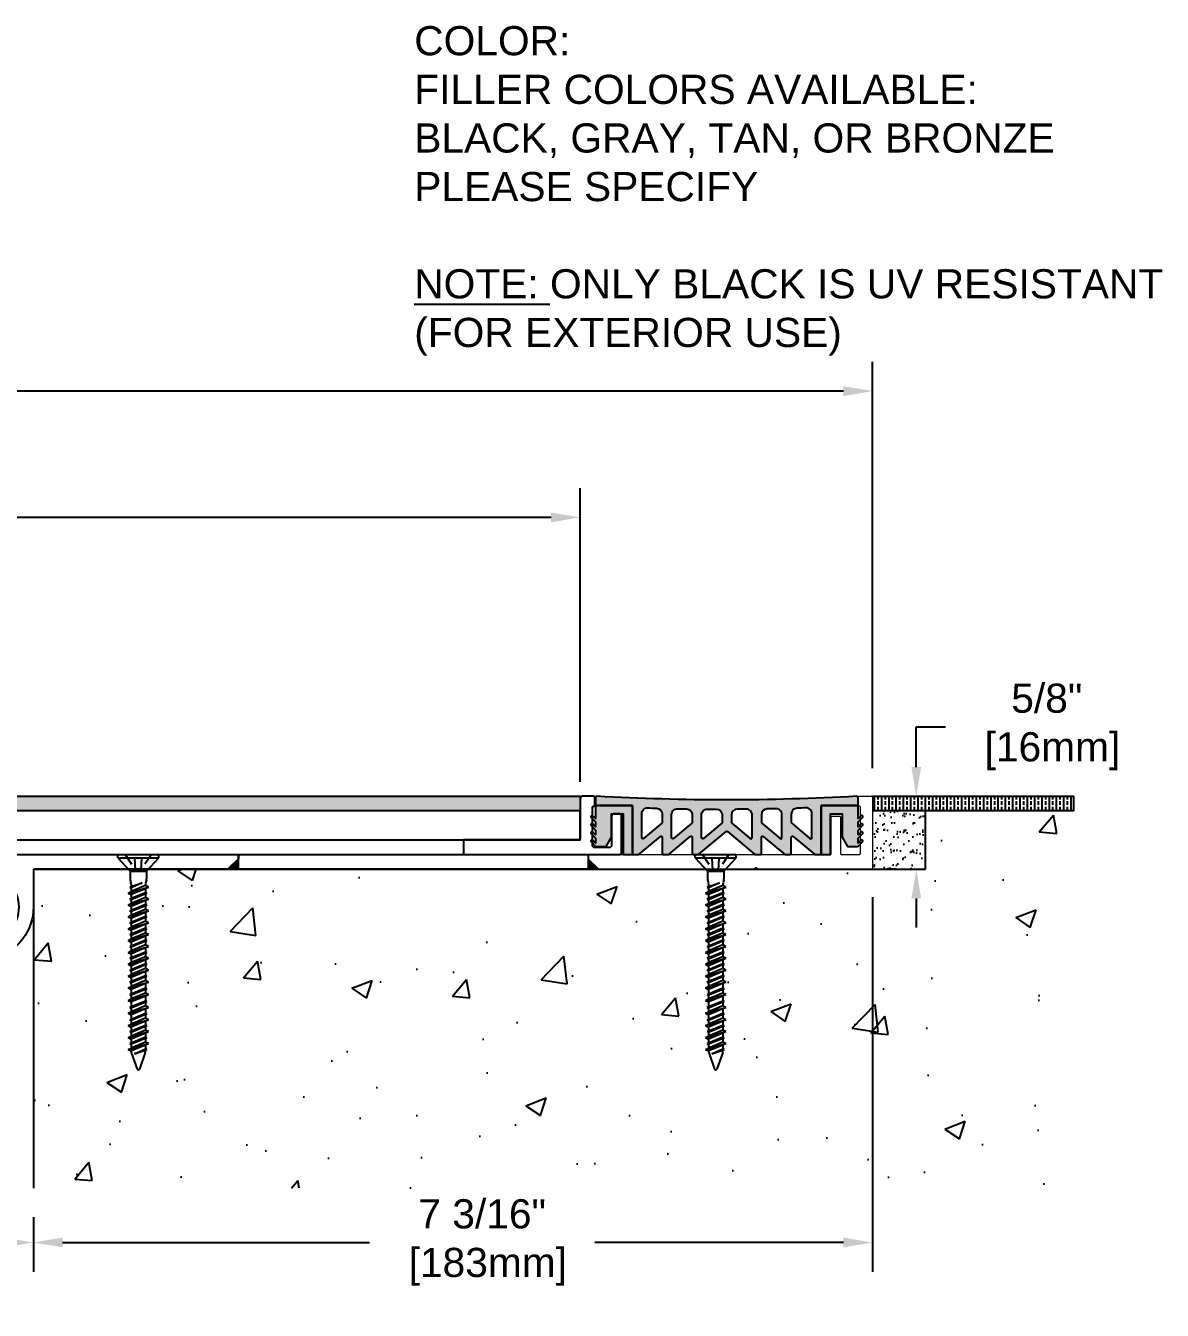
# Model space of a CAD drawing. Header units: inches. Extents: x -9.6 to 49.7, y -5.4 to 6.
# Drawn here: x 10.85 to 20.6, y -5 to 6.01 of the extents above; entities that cross this region are included whole.
import ezdxf

# ---------------------------------------------------------------- set-up
doc = ezdxf.new("R2010")
doc.units = ezdxf.units.IN
doc.header["$MEASUREMENT"] = 0
doc.linetypes.add('DASHED', pattern=[0.75, 0.5, -0.25])
for name, color, linetype in [('anchors', 4, 'Continuous'), ('conditions', 1, 'Continuous'), ('dimensions', 3, 'Continuous'), ('FILLER', 2, 'Continuous'), ('METALS', 7, 'Continuous'), ('Text', 2, 'Continuous')]:
    doc.layers.add(name, color=color, linetype=linetype)
doc.styles.add('ARIAL', font='arial.ttf')
doc.dimstyles.new('Arial', dxfattribs={"dimtxt": 0.25, "dimasz": 0.25, "dimexe": 0.25, "dimexo": 0.25, "dimgap": 0.25, "dimtad": 0, "dimtih": 1, "dimtoh": 1, "dimdec": 4, "dimzin": 0, "dimdsep": 46, "dimlunit": 4, "dimtxsty": 'ARIAL', "dimcen": 0.09, "dimadec": 0, "dimazin": 0, "dimtfac": 1, "dimtdec": 4, "dimtofl": 0, "dimtmove": 0, "dimatfit": 3, "dimfxl": 0, "dimfrac": 2, "dimtolj": 1, "dimtzin": 0, "dimarcsym": 0})

# ---------------------------------------------------------------- blocks, each defined once
blk = doc.blocks.new('*D16')
at = {"layer": 'DEFPOINTS', "color": 0}
for p in [(15.606, 1.798), (-3.769, -0.613), (15.606, -0.718)]:
    blk.add_point(p, dxfattribs=at)
at = {"layer": 'dimensions', "color": 0, "lineweight": -2}
for p, q in [((-3.769, -0.363), (-3.769, 2.048)), ((15.606, -0.468), (15.606, 2.048)), ((-3.519, 1.798), (4.952, 1.798)), ((15.356, 1.798), (6.885, 1.798))]:
    blk.add_line(p, q, dxfattribs=at)
at = {"layer": 'dimensions', "color": 0}
for points in [[(-3.519, 1.839), (-3.519, 1.756), (-3.769, 1.798)], [(15.356, 1.839), (15.356, 1.756), (15.606, 1.798)]]:
    blk.add_solid(points, dxfattribs=at)
at = {"layer": 'dimensions', "color": 0, "insert": (5.918, 1.798), "char_height": 0.25, "attachment_point": 5, "style": 'ARIAL'}
blk.add_mtext('\\A1;1\'-7 3/8"\\P [492mm]', dxfattribs=at)
blk = doc.blocks.new('*D17')
at = {"layer": 'DEFPOINTS', "color": 0}
for p in [(18.113, 2.88), (-6.276, -0.603), (18.113, -0.603)]:
    blk.add_point(p, dxfattribs=at)
at = {"layer": 'dimensions', "color": 0, "lineweight": -2}
for p, q in [((-6.276, -0.353), (-6.276, 3.13)), ((18.113, -0.353), (18.113, 3.13)), ((-6.026, 2.88), (4.947, 2.88)), ((17.863, 2.88), (6.88, 2.88))]:
    blk.add_line(p, q, dxfattribs=at)
at = {"layer": 'dimensions', "color": 0}
for points in [[(-6.026, 2.922), (-6.026, 2.838), (-6.276, 2.88)], [(17.863, 2.922), (17.863, 2.838), (18.113, 2.88)]]:
    blk.add_solid(points, dxfattribs=at)
at = {"layer": 'dimensions', "color": 0, "insert": (5.913, 2.88), "char_height": 0.25, "attachment_point": 5, "style": 'ARIAL'}
blk.add_mtext('\\A1;2\'-0 3/8"\\P [619mm]', dxfattribs=at)
blk = doc.blocks.new('*D18')
at = {"layer": 'DEFPOINTS', "color": 0}
for p in [(18.113, -1.208), (10.917, -3.951), (10.917, -4.418)]:
    blk.add_point(p, dxfattribs=at)
at = {"layer": 'dimensions', "color": 0, "lineweight": -2}
for p, q in [((18.113, -1.458), (18.113, -4.668)), ((10.917, -4.201), (10.917, -4.668)), ((11.167, -4.418), (13.799, -4.418)), ((17.863, -4.418), (15.732, -4.418))]:
    blk.add_line(p, q, dxfattribs=at)
at = {"layer": 'dimensions', "color": 0}
for points in [[(11.167, -4.376), (11.167, -4.459), (10.917, -4.418)], [(17.863, -4.376), (17.863, -4.459), (18.113, -4.418)]]:
    blk.add_solid(points, dxfattribs=at)
at = {"layer": 'dimensions', "color": 0, "insert": (14.765, -4.418), "char_height": 0.25, "attachment_point": 5, "style": 'ARIAL'}
blk.add_mtext('\\A1;7 3/16"\\P [183mm]', dxfattribs=at)
blk = doc.blocks.new('*D19')
at = {"layer": 'DEFPOINTS', "color": 0}
for p in [(0.919, -3.951), (10.917, -3.951), (10.917, -4.418)]:
    blk.add_point(p, dxfattribs=at)
at = {"layer": 'dimensions', "color": 0, "lineweight": -2}
for p, q in [((0.919, -4.201), (0.919, -4.668)), ((10.917, -4.201), (10.917, -4.668)), ((1.169, -4.418), (4.952, -4.418)), ((10.667, -4.418), (6.885, -4.418))]:
    blk.add_line(p, q, dxfattribs=at)
at = {"layer": 'dimensions', "color": 0}
for points in [[(1.169, -4.376), (1.169, -4.459), (0.919, -4.418)], [(10.667, -4.376), (10.667, -4.459), (10.917, -4.418)]]:
    blk.add_solid(points, dxfattribs=at)
at = {"layer": 'dimensions', "color": 0, "insert": (5.918, -4.418), "char_height": 0.25, "attachment_point": 5, "style": 'ARIAL'}
blk.add_mtext('\\A1;10"\\P [254mm]', dxfattribs=at)
blk = doc.blocks.new('csp2')
blk.add_lwpolyline([(0, 0.33, -0.414214), (0.02, 0.35), (0.066, 0.35, -0.414214), (0.086, 0.33), (0.086, 0.08, 0.414214), (0.106, 0.06), (0.23, 0.06, 0.414214), (0.25, 0.08), (0.25, 0.405, 0.414214), (0.24, 0.415, -0.414214), (0.23, 0.425), (0.23, 0.49, -0.414214), (0.24, 0.5), (0.335, 0.5, -0.414214), (0.355, 0.48), (0.355, 0.135, 0.414214), (0.365, 0.125), (1.355, 0.125), (1.355, 0), (0.335, 0), (0.02, 0, -0.414214), (0, 0.02)], format="xyb", close=True)
blk = doc.blocks.new('*D21')
at = {"layer": 'DEFPOINTS', "color": 0}
for p in [(18.362, -0.593), (18.488, -0.593), (18.566, -1.218)]:
    blk.add_point(p, dxfattribs=at)
at = {"layer": 'dimensions', "color": 0, "lineweight": -2}
for p, q in [((18.488, -0.343), (18.488, 0.002)), ((18.488, 0.002), (18.738, 0.002)), ((18.612, -0.593), (18.738, -0.593)), ((18.316, -1.218), (18.238, -1.218)), ((18.488, -1.468), (18.488, -1.718))]:
    blk.add_line(p, q, dxfattribs=at)
at = {"layer": 'dimensions', "color": 0}
for points in [[(18.446, -0.343), (18.529, -0.343), (18.488, -0.593)], [(18.446, -1.468), (18.529, -1.468), (18.488, -1.218)]]:
    blk.add_solid(points, dxfattribs=at)
at = {"layer": 'dimensions', "color": 0, "insert": (19.607, 0.002), "char_height": 0.25, "attachment_point": 5, "style": 'ARIAL'}
blk.add_mtext('\\A1;5/8"\\P [16mm]', dxfattribs=at)
blk = doc.blocks.new('95401G')
at = {"color": 7, "linetype": 'Continuous', "lineweight": 15}
blk.add_lwpolyline([(2.438, 0.115, 0.414214), (2.428, 0.125), (0.365, 0.125, -0.414214), (0.355, 0.135), (0.355, 0.445, 0.414214), (0.345, 0.455), (0.285, 0.455, 0.414214), (0.275, 0.445), (0.275, 0.135, -0.414214), (0.265, 0.125), (0.115, 0.125, -0.414214), (0.105, 0.135), (0.105, 0.53, -0.414214), (0.115, 0.54, 0.414214), (0.125, 0.55), (0.125, 0.615, 0.414214), (0.115, 0.625), (0.01, 0.625, 0.414214), (0, 0.615), (0, 0.01, 0.414214), (0.01, 0), (0.981, 0, 0.198912), (0.988, 0.003), (0.993, 0.008, -0.414214), (1.007, 0.008), (1.012, 0.003, 0.198912), (1.019, 0), (2.344, 0, 0.198912), (2.351, 0.003), (2.435, 0.087, 0.198912), (2.438, 0.094)], format="xyb", close=True, dxfattribs=at)
blk = doc.blocks.new('PS212A')
at = {"linetype": 'Continuous', "flags": 128}
blk.add_lwpolyline([(0.451, 0.125), (-1.747, 0.125, 0.414214), (-1.757, 0.115), (-1.757, 0.095, 0.198912), (-1.754, 0.087), (-1.67, 0.003, 0.198912), (-1.663, 0), (-0.009, 0, -0.414214), (0.001, -0.01), (0.001, -0.325, 0.758338), (0.836, -0.559, 0.420887), (0.832, -0.545), (0.741, -0.492, 0.405496), (0.727, -0.496, -3.520953), (0.727, -0.154, 0.405496), (0.741, -0.157), (0.832, -0.105, 0.420887), (0.836, -0.091, 0.261868)], format="xyb", close=True, dxfattribs=at)
blk = doc.blocks.new('CSQF2')
h = blk.add_hatch(color=256)
h.paths.add_polyline_path([(4.559, 1.888, 0.430422), (4.548, 1.898, -0.027516), (2.319, 1.898, 0.430422), (2.309, 1.888), (2.309, 1.819), (2.624, 1.819), (2.624, 1.399), (2.676, 1.399, 0.176327), (2.682, 1.401), (2.864, 1.554, -0.63707), (2.88, 1.546), (2.88, 1.409, 0.414214), (2.89, 1.399), (2.932, 1.399, 0.176327), (2.939, 1.401), (3.121, 1.554, -0.63707), (3.137, 1.546), (3.137, 1.409, 0.414214), (3.147, 1.399), (3.189, 1.399, 0.176327), (3.195, 1.401), (3.427, 1.596, -0.36397), (3.44, 1.596), (3.672, 1.401, 0.176327), (3.679, 1.399), (3.721, 1.399, 0.414214), (3.731, 1.409), (3.731, 1.546, -0.63707), (3.747, 1.554), (3.929, 1.401, 0.176327), (3.935, 1.399), (3.977, 1.399, 0.414214), (3.987, 1.409), (3.987, 1.546, -0.63707), (4.004, 1.554), (4.186, 1.401, 0.176327), (4.192, 1.399), (4.244, 1.399), (4.244, 1.819), (4.559, 1.819)])
h.paths.add_polyline_path([(3.267, 1.788, 0.000939), (3.344, 1.788, -0.412919), (3.394, 1.738), (3.394, 1.676, -0.221695), (3.39, 1.669), (3.234, 1.537, -0.63707), (3.217, 1.545), (3.217, 1.738, -0.416611)], flags=16)
h.paths.add_polyline_path([(3.137, 1.74), (3.137, 1.676, -0.221695), (3.134, 1.669), (2.977, 1.537, -0.63707), (2.96, 1.545), (2.96, 1.742, -0.420307), (3.012, 1.792, 0.000939), (3.088, 1.79, -0.409242)], flags=16)
h.paths.add_polyline_path([(3.524, 1.788, 0.000939), (3.6, 1.788, -0.416611), (3.651, 1.738), (3.651, 1.545, -0.63707), (3.634, 1.537), (3.478, 1.669, -0.221695), (3.474, 1.676), (3.474, 1.738, -0.412919)], flags=16)
h.paths.add_polyline_path([(2.88, 1.746), (2.88, 1.676, -0.221695), (2.877, 1.669), (2.72, 1.537, -0.63707), (2.704, 1.545), (2.704, 1.749, -0.424014), (2.756, 1.799, 0.000939), (2.832, 1.796, -0.405574)], flags=16)
h.paths.add_polyline_path([(3.78, 1.79, 0.000939), (3.856, 1.792, -0.420307), (3.907, 1.742), (3.907, 1.545, -0.63707), (3.891, 1.537), (3.734, 1.669, -0.221695), (3.731, 1.676), (3.731, 1.74, -0.409242)], flags=16)
h.paths.add_polyline_path([(4.036, 1.796, 0.000939), (4.112, 1.799, -0.424014), (4.164, 1.749), (4.164, 1.545, -0.63707), (4.147, 1.537), (3.991, 1.669, -0.221695), (3.987, 1.676), (3.987, 1.746, -0.405574)], flags=16)
h.paths.add_polyline_path([(2.624, 1.819), (2.309, 1.819), (2.309, 1.707), (2.285, 1.731, 0.414214), (2.271, 1.731, 0.414214), (2.271, 1.717), (2.309, 1.679), (2.309, 1.637), (2.285, 1.661, 0.414214), (2.271, 1.661, 0.414214), (2.271, 1.647), (2.309, 1.609), (2.309, 1.567), (2.285, 1.591, 0.414214), (2.271, 1.591, 0.414214), (2.271, 1.577), (2.309, 1.539), (2.309, 1.497), (2.285, 1.521, 0.414214), (2.271, 1.521, 0.414214), (2.271, 1.507), (2.306, 1.472, 0.198912), (2.313, 1.469), (2.399, 1.469), (2.444, 1.547), (2.444, 1.749), (2.544, 1.749), (2.544, 1.399), (2.624, 1.399)])
h.paths.add_polyline_path([(4.324, 1.749), (4.424, 1.749), (4.424, 1.547), (4.469, 1.469), (4.555, 1.469, 0.198912), (4.562, 1.472), (4.597, 1.507, 0.414214), (4.597, 1.521, 0.414214), (4.583, 1.521), (4.559, 1.497), (4.559, 1.539), (4.597, 1.577, 0.414214), (4.597, 1.591, 0.414214), (4.583, 1.591), (4.559, 1.567), (4.559, 1.609), (4.597, 1.647, 0.414214), (4.597, 1.661, 0.414214), (4.583, 1.661), (4.559, 1.637), (4.559, 1.679), (4.597, 1.717, 0.414214), (4.597, 1.731, 0.414214), (4.583, 1.731), (4.559, 1.707), (4.559, 1.819), (4.244, 1.819), (4.244, 1.399), (4.324, 1.399)])
for p, q in [((2.309, 1.819), (2.624, 1.819)), ((2.624, 1.819), (2.309, 1.819)), ((2.624, 1.819), (2.624, 1.399)), ((2.624, 1.399), (2.624, 1.819)), ((4.244, 1.819), (4.244, 1.399)), ((4.559, 1.819), (4.244, 1.819)), ((4.244, 1.819), (4.559, 1.819)), ((4.244, 1.399), (4.244, 1.819))]:
    blk.add_line(p, q)
for points in [[(2.89, 1.399), (2.932, 1.399, 0.176327), (2.939, 1.401), (3.121, 1.554, -0.63707), (3.137, 1.546), (3.137, 1.409, 0.414214), (3.147, 1.399), (3.189, 1.399, 0.176327), (3.195, 1.401), (3.427, 1.596, -0.36397), (3.44, 1.596), (3.672, 1.401, 0.176327), (3.679, 1.399), (3.721, 1.399, 0.414214), (3.731, 1.409), (3.731, 1.546, -0.63707), (3.747, 1.554), (3.929, 1.401, 0.176327), (3.935, 1.399), (3.977, 1.399, 0.414214), (3.987, 1.409), (3.987, 1.546, -0.63707), (4.004, 1.554), (4.186, 1.401, 0.176327), (4.192, 1.399), (4.244, 1.399), (4.324, 1.399), (4.324, 1.749), (4.424, 1.749), (4.424, 1.547), (4.469, 1.469), (4.555, 1.469, 0.198912), (4.562, 1.472), (4.597, 1.507, 0.414214), (4.597, 1.521, 0.414214), (4.583, 1.521), (4.559, 1.497), (4.559, 1.539), (4.597, 1.577, 0.414214), (4.597, 1.591, 0.414214), (4.583, 1.591), (4.559, 1.567), (4.559, 1.609), (4.597, 1.647, 0.414214), (4.597, 1.661, 0.414214), (4.583, 1.661), (4.559, 1.637), (4.559, 1.679), (4.597, 1.717, 0.414214), (4.597, 1.731, 0.414214), (4.583, 1.731), (4.559, 1.707), (4.559, 1.819), (4.559, 1.888, 0.430422), (4.548, 1.898, -0.027516), (2.319, 1.898, 0.430422), (2.309, 1.888), (2.309, 1.819), (2.309, 1.707), (2.285, 1.731, 0.414214), (2.271, 1.731, 0.414214), (2.271, 1.717), (2.309, 1.679), (2.309, 1.637), (2.285, 1.661, 0.414214), (2.271, 1.661, 0.414214), (2.271, 1.647), (2.309, 1.609), (2.309, 1.567), (2.285, 1.591, 0.414214), (2.271, 1.591, 0.414214), (2.271, 1.577), (2.309, 1.539), (2.309, 1.497), (2.285, 1.521, 0.414214), (2.271, 1.521, 0.414214), (2.271, 1.507), (2.306, 1.472, 0.198912), (2.313, 1.469), (2.399, 1.469), (2.444, 1.547), (2.444, 1.749), (2.544, 1.749), (2.544, 1.399), (2.624, 1.399), (2.676, 1.399, 0.176327), (2.682, 1.401), (2.864, 1.554, -0.63707), (2.88, 1.546), (2.88, 1.409, 0.414214)], [(2.88, 1.676, -0.221695), (2.877, 1.669), (2.72, 1.537, -0.63707), (2.704, 1.545), (2.704, 1.749, -0.424014), (2.756, 1.799, 0.000939), (2.832, 1.796, -0.405574), (2.88, 1.746)], [(3.137, 1.74), (3.137, 1.676, -0.221695), (3.134, 1.669), (2.977, 1.537, -0.63707), (2.96, 1.545), (2.96, 1.742, -0.420307), (3.012, 1.792, 0.000939), (3.088, 1.79, -0.409242)], [(3.394, 1.738), (3.394, 1.676, -0.221695), (3.39, 1.669), (3.234, 1.537, -0.63707), (3.217, 1.545), (3.217, 1.738, -0.416611), (3.267, 1.788, 0.000939), (3.344, 1.788, -0.412919)], [(3.474, 1.738), (3.474, 1.676, 0.221695), (3.478, 1.669), (3.634, 1.537, 0.63707), (3.651, 1.545), (3.651, 1.738, 0.416611), (3.6, 1.788, -0.000939), (3.524, 1.788, 0.412919)], [(3.78, 1.79, 0.409242), (3.731, 1.74), (3.731, 1.676, 0.221695), (3.734, 1.669), (3.891, 1.537, 0.63707), (3.907, 1.545), (3.907, 1.742, 0.420307), (3.856, 1.792, -0.000939)], [(3.987, 1.746), (3.987, 1.676, 0.221695), (3.991, 1.669), (4.147, 1.537, 0.63707), (4.164, 1.545), (4.164, 1.749, 0.424014), (4.112, 1.799, -0.000939), (4.036, 1.796, 0.405574)]]:
    blk.add_lwpolyline(points, format="xyb", close=True)
blk = doc.blocks.new('A$C63CB1885')
for p, q in [((-0.176, 0), (-0.175, 0.018)), ((-0.176, 0), (0.176, 0)), ((-0.176, 0), (-0.07, -0.113)), ((-0.163, 0.029), (0.163, 0.029)), ((0.07, -0.113), (0.176, 0)), ((0.176, 0), (0.175, 0.018)), ((-0.074, -0.251), (0.032, -0.215)), ((-0.07, -0.113), (0.07, -0.113)), ((-0.07, -0.113), (-0.07, -0.18)), ((-0.069, -0.189), (-0.063, -0.215)), ((-0.062, -0.245), (0.032, -0.215)), ((0.032, -0.215), (-0.062, -0.257)), ((0.069, -0.189), (0.063, -0.215)), ((0.07, -0.113), (0.07, -0.18)), ((-0.086, -0.302), (0.086, -0.251)), ((-0.086, -0.302), (-0.062, -0.289)), ((-0.086, -0.302), (-0.062, -0.315)), ((-0.074, -0.251), (-0.062, -0.245)), ((-0.074, -0.251), (-0.062, -0.257)), ((-0.074, -0.353), (0.074, -0.302)), ((-0.062, -0.225), (-0.062, -0.245)), ((0.062, -0.238), (-0.062, -0.289)), ((-0.062, -0.257), (-0.062, -0.289)), ((0.062, -0.264), (-0.062, -0.315)), ((-0.062, -0.346), (0.062, -0.296)), ((0.062, -0.308), (-0.062, -0.359)), ((-0.062, -0.315), (-0.062, -0.346)), ((0.062, -0.225), (0.062, -0.238)), ((0.086, -0.251), (0.062, -0.238)), ((0.086, -0.251), (0.062, -0.264)), ((0.062, -0.264), (0.062, -0.296)), ((0.074, -0.302), (0.062, -0.296)), ((0.074, -0.302), (0.062, -0.308)), ((0.062, -0.308), (0.062, -0.34)), ((-0.086, -0.403), (0.086, -0.353)), ((-0.086, -0.403), (-0.062, -0.391)), ((-0.086, -0.403), (-0.062, -0.416)), ((-0.074, -0.353), (-0.062, -0.346)), ((-0.074, -0.353), (-0.062, -0.359)), ((-0.074, -0.454), (0.074, -0.403)), ((0.062, -0.34), (-0.062, -0.391)), ((-0.062, -0.359), (-0.062, -0.391)), ((0.062, -0.366), (-0.062, -0.416)), ((-0.062, -0.448), (0.062, -0.397)), ((0.062, -0.41), (-0.062, -0.46)), ((-0.062, -0.416), (-0.062, -0.448)), ((0.086, -0.353), (0.062, -0.34)), ((0.086, -0.353), (0.062, -0.366)), ((0.062, -0.366), (0.062, -0.397)), ((0.074, -0.403), (0.062, -0.397)), ((0.074, -0.403), (0.062, -0.41)), ((0.062, -0.41), (0.062, -0.441)), ((-0.086, -0.505), (0.086, -0.454)), ((-0.086, -0.505), (-0.062, -0.492)), ((-0.086, -0.505), (-0.062, -0.518)), ((-0.074, -0.454), (-0.062, -0.448)), ((-0.074, -0.454), (-0.062, -0.46)), ((-0.074, -0.556), (0.074, -0.505)), ((-0.074, -0.556), (-0.062, -0.55)), ((0.062, -0.441), (-0.062, -0.492)), ((-0.062, -0.46), (-0.062, -0.492)), ((0.062, -0.467), (-0.062, -0.518)), ((-0.062, -0.55), (0.062, -0.499)), ((0.062, -0.511), (-0.062, -0.562)), ((-0.062, -0.518), (-0.062, -0.55)), ((0.062, -0.543), (-0.062, -0.594)), ((0.086, -0.454), (0.062, -0.441)), ((0.086, -0.454), (0.062, -0.467)), ((0.062, -0.467), (0.062, -0.499)), ((0.074, -0.505), (0.062, -0.499)), ((0.074, -0.505), (0.062, -0.511)), ((0.062, -0.511), (0.062, -0.543)), ((0.086, -0.556), (0.062, -0.543)), ((-0.086, -0.607), (0.086, -0.556)), ((-0.086, -0.607), (-0.062, -0.594)), ((-0.086, -0.607), (-0.062, -0.619)), ((-0.086, -0.708), (0.086, -0.657)), ((-0.074, -0.556), (-0.062, -0.562)), ((-0.074, -0.657), (0.074, -0.607)), ((-0.074, -0.657), (-0.062, -0.651)), ((-0.074, -0.657), (-0.062, -0.664)), ((-0.062, -0.562), (-0.062, -0.594)), ((0.062, -0.569), (-0.062, -0.619)), ((-0.062, -0.651), (0.062, -0.6)), ((0.062, -0.613), (-0.062, -0.664)), ((-0.062, -0.619), (-0.062, -0.651)), ((0.062, -0.644), (-0.062, -0.695)), ((0.086, -0.556), (0.062, -0.569)), ((0.062, -0.569), (0.062, -0.6)), ((0.074, -0.607), (0.062, -0.6)), ((0.074, -0.607), (0.062, -0.613)), ((0.062, -0.613), (0.062, -0.644)), ((0.086, -0.657), (0.062, -0.644)), ((0.086, -0.657), (0.062, -0.67)), ((-0.086, -0.708), (-0.062, -0.695)), ((-0.086, -0.708), (-0.062, -0.721)), ((-0.086, -0.81), (0.086, -0.759)), ((-0.074, -0.759), (0.074, -0.708)), ((-0.074, -0.759), (-0.062, -0.753)), ((-0.074, -0.759), (-0.062, -0.765)), ((-0.062, -0.664), (-0.062, -0.695)), ((0.062, -0.67), (-0.062, -0.721)), ((-0.062, -0.753), (0.062, -0.702)), ((0.062, -0.714), (-0.062, -0.765)), ((-0.062, -0.721), (-0.062, -0.753)), ((0.062, -0.746), (-0.062, -0.797)), ((-0.062, -0.765), (-0.062, -0.797)), ((0.062, -0.67), (0.062, -0.702)), ((0.074, -0.708), (0.062, -0.702)), ((0.074, -0.708), (0.062, -0.714)), ((0.062, -0.714), (0.062, -0.746)), ((0.086, -0.759), (0.062, -0.746)), ((0.086, -0.759), (0.062, -0.772)), ((-0.086, -0.81), (-0.062, -0.797)), ((-0.086, -0.81), (-0.062, -0.823)), ((-0.086, -0.911), (0.086, -0.86)), ((-0.074, -0.86), (0.074, -0.81)), ((-0.074, -0.86), (-0.062, -0.854)), ((-0.074, -0.86), (-0.062, -0.867)), ((0.062, -0.772), (-0.062, -0.823)), ((-0.062, -0.854), (0.062, -0.804)), ((0.062, -0.816), (-0.062, -0.867)), ((-0.062, -0.823), (-0.062, -0.854)), ((0.062, -0.848), (-0.062, -0.898)), ((-0.062, -0.867), (-0.062, -0.898)), ((0.062, -0.873), (-0.062, -0.924)), ((0.062, -0.772), (0.062, -0.804)), ((0.074, -0.81), (0.062, -0.804)), ((0.074, -0.81), (0.062, -0.816)), ((0.062, -0.816), (0.062, -0.848)), ((0.086, -0.86), (0.062, -0.848)), ((0.086, -0.86), (0.062, -0.873)), ((0.062, -0.873), (0.062, -0.905)), ((-0.086, -0.911), (-0.062, -0.898)), ((-0.086, -0.911), (-0.062, -0.924)), ((-0.086, -1.013), (0.086, -0.962)), ((-0.074, -0.962), (0.074, -0.911)), ((-0.074, -0.962), (-0.062, -0.956)), ((-0.074, -0.962), (-0.062, -0.968)), ((-0.062, -0.956), (0.062, -0.905)), ((0.062, -0.917), (-0.062, -0.968)), ((-0.062, -0.924), (-0.062, -0.956)), ((0.062, -0.949), (-0.062, -1)), ((-0.062, -0.968), (-0.062, -1)), ((0.062, -0.975), (-0.062, -1.026)), ((0.074, -0.911), (0.062, -0.905)), ((0.074, -0.911), (0.062, -0.917)), ((0.062, -0.917), (0.062, -0.949)), ((0.086, -0.962), (0.062, -0.949)), ((0.086, -0.962), (0.062, -0.975)), ((0.062, -0.975), (0.062, -1.007)), ((-0.086, -1.013), (-0.062, -1)), ((-0.086, -1.013), (-0.062, -1.026)), ((-0.086, -1.114), (0.086, -1.064)), ((-0.074, -1.064), (0.074, -1.013)), ((-0.074, -1.064), (-0.062, -1.057)), ((-0.074, -1.064), (-0.062, -1.07)), ((-0.062, -1.057), (0.062, -1.007)), ((0.062, -1.019), (-0.062, -1.07)), ((-0.062, -1.026), (-0.062, -1.057)), ((0.062, -1.051), (-0.062, -1.101)), ((-0.062, -1.07), (-0.062, -1.101)), ((0.062, -1.077), (-0.062, -1.127)), ((0.074, -1.013), (0.062, -1.007)), ((0.074, -1.013), (0.062, -1.019)), ((0.062, -1.019), (0.062, -1.051)), ((0.086, -1.064), (0.062, -1.051)), ((0.086, -1.064), (0.062, -1.077)), ((0.062, -1.077), (0.062, -1.115)), ((-0.086, -1.114), (-0.062, -1.101)), ((-0.086, -1.114), (-0.062, -1.127)), ((-0.086, -1.222), (0.086, -1.171)), ((-0.086, -1.222), (-0.062, -1.209)), ((-0.074, -1.171), (0.074, -1.121)), ((-0.074, -1.171), (-0.062, -1.165)), ((-0.074, -1.171), (-0.062, -1.178)), ((-0.062, -1.165), (0.062, -1.115)), ((0.062, -1.127), (-0.062, -1.178)), ((-0.062, -1.127), (-0.062, -1.165)), ((0.062, -1.159), (-0.062, -1.209)), ((-0.062, -1.178), (-0.062, -1.209)), ((0.062, -1.184), (-0.062, -1.235)), ((0.074, -1.121), (0.062, -1.115)), ((0.074, -1.121), (0.062, -1.127)), ((0.062, -1.127), (0.062, -1.159)), ((0.086, -1.171), (0.062, -1.159)), ((0.086, -1.171), (0.062, -1.184)), ((0.062, -1.184), (0.062, -1.225)), ((-0.086, -1.222), (-0.062, -1.235)), ((-0.086, -1.332), (0.086, -1.282)), ((-0.086, -1.332), (-0.062, -1.319)), ((-0.074, -1.282), (0.074, -1.231)), ((-0.074, -1.282), (-0.062, -1.275)), ((-0.074, -1.282), (-0.062, -1.288)), ((-0.062, -1.275), (0.062, -1.225)), ((-0.062, -1.235), (-0.062, -1.275)), ((0.062, -1.237), (-0.062, -1.288)), ((0.062, -1.269), (-0.062, -1.319)), ((-0.062, -1.288), (-0.062, -1.319)), ((0.062, -1.295), (-0.062, -1.345)), ((0.074, -1.231), (0.062, -1.225)), ((0.074, -1.231), (0.062, -1.237)), ((0.062, -1.237), (0.062, -1.269)), ((0.086, -1.282), (0.062, -1.269)), ((0.086, -1.282), (0.062, -1.295)), ((0.062, -1.295), (0.062, -1.33)), ((-0.086, -1.332), (-0.062, -1.345)), ((-0.086, -1.438), (0.086, -1.387)), ((-0.086, -1.438), (-0.062, -1.425)), ((-0.074, -1.387), (0.074, -1.336)), ((-0.074, -1.387), (-0.062, -1.381)), ((-0.074, -1.387), (-0.062, -1.393)), ((-0.062, -1.381), (0.062, -1.33)), ((0.062, -1.343), (-0.062, -1.393)), ((-0.062, -1.345), (-0.062, -1.381)), ((0.062, -1.374), (-0.062, -1.425)), ((-0.062, -1.393), (-0.062, -1.425)), ((0.062, -1.4), (-0.062, -1.451)), ((0.074, -1.336), (0.062, -1.33)), ((0.074, -1.336), (0.062, -1.343)), ((0.062, -1.343), (0.062, -1.374)), ((0.086, -1.387), (0.062, -1.374)), ((0.086, -1.387), (0.062, -1.4)), ((0.062, -1.4), (0.062, -1.433)), ((-0.086, -1.438), (-0.062, -1.451)), ((-0.086, -1.54), (0.086, -1.489)), ((-0.086, -1.54), (-0.062, -1.527)), ((-0.086, -1.54), (-0.062, -1.553)), ((-0.074, -1.489), (0.074, -1.439)), ((-0.074, -1.489), (-0.062, -1.483)), ((-0.074, -1.489), (-0.062, -1.496)), ((-0.074, -1.592), (0.074, -1.541)), ((-0.062, -1.483), (0.062, -1.433)), ((0.062, -1.445), (-0.062, -1.496)), ((-0.062, -1.451), (-0.062, -1.483)), ((0.062, -1.477), (-0.062, -1.527)), ((-0.062, -1.496), (-0.062, -1.527)), ((0.062, -1.502), (-0.062, -1.553)), ((-0.062, -1.586), (0.062, -1.535)), ((0.074, -1.439), (0.062, -1.433)), ((0.074, -1.439), (0.062, -1.445)), ((0.062, -1.445), (0.062, -1.477)), ((0.086, -1.489), (0.062, -1.477)), ((0.086, -1.489), (0.062, -1.502)), ((0.062, -1.502), (0.062, -1.535)), ((0.074, -1.541), (0.062, -1.535)), ((0.074, -1.541), (0.062, -1.547)), ((-0.086, -1.643), (0.086, -1.592)), ((-0.086, -1.643), (-0.062, -1.63)), ((-0.086, -1.643), (-0.062, -1.655)), ((-0.074, -1.592), (-0.062, -1.586)), ((-0.074, -1.592), (-0.062, -1.598)), ((0.062, -1.547), (-0.062, -1.598)), ((-0.062, -1.553), (-0.062, -1.586)), ((0.062, -1.579), (-0.062, -1.63)), ((-0.062, -1.598), (-0.062, -1.63)), ((0.062, -1.605), (-0.062, -1.655)), ((-0.034, -1.679), (0.062, -1.636)), ((-0.034, -1.679), (0.074, -1.643)), ((0.062, -1.649), (-0.034, -1.679)), ((0.062, -1.547), (0.062, -1.579)), ((0.086, -1.592), (0.062, -1.579)), ((0.086, -1.592), (0.062, -1.605)), ((0.062, -1.605), (0.062, -1.652)), ((0.074, -1.643), (0.062, -1.636)), ((0.074, -1.643), (0.062, -1.649)), ((-0.06, -1.668), (-0.01, -1.81)), ((0.06, -1.668), (0.01, -1.81))]:
    blk.add_line(p, q)
at = {"linetype": 'DASHED', "ltscale": 0.025}
for p, q in [((-0.113, 0.029), (-0.024, -0.106)), ((-0.024, -0.106), (-0.031, 0.028)), ((0.024, -0.106), (0.031, 0.029)), ((0.112, 0.029), (0.024, -0.106)), ((-0.024, -0.106), (0.024, -0.106))]:
    blk.add_line(p, q, dxfattribs=at)
for centre, radius, start, end in [((-0.163, 0.017), 0.0112, 90, 175), ((0.163, 0.017), 0.0112, 5, 90), ((-0.023, -0.18), 0.0465, 180, 191.9357), ((-0.109, -0.225), 0.0465, 0, 11.9357), ((0.109, -0.225), 0.0465, 168.0643, 180), ((0.023, -0.18), 0.0465, 348.0643, 0), ((-0.016, -1.652), 0.0465, 183.9476, 199.3058), ((0.016, -1.652), 0.0465, 340.6942, 0), ((0, -1.806), 0.0106, 204.1001, 335.8999)]:
    blk.add_arc(centre, radius, start, end)
blk = doc.blocks.new('TF316134')
blk.add_blockref('A$C63CB1885', (0, -0.0285))

msp = doc.modelspace()

# ---------------------------------------------------------------- hatches: boundary and pattern name
at = {"layer": 'conditions'}
h = msp.add_hatch(dxfattribs=at)
h.set_pattern_fill('ANSI33', color=256, scale=0.25, angle=45, style=0)
h.set_pattern_definition([(90, (-3.075553, -2.62044), (-0.0625, 1e-17), []), (90, (-3.044303, -2.58919), (-0.0625, 1e-17), [0.03125, -0.015625])])
h.paths.add_polyline_path([(15.60576, -0.61259), (15.60576, -0.59259), (-3.76924, -0.59259), (-3.76924, -0.61259), (-3.76924, -0.71759), (15.60576, -0.71759)])
h = msp.add_hatch(dxfattribs=at)
h.set_pattern_fill('ANSI33', color=256, scale=0.25, angle=45, style=0)
h.set_pattern_definition([(90, (19.94127, -2.62044), (0.0625, 1e-17), []), (90, (19.91002, -2.58919), (0.0625, 1e-17), [0.03125, -0.015625])])
h.paths.add_polyline_path([(19.83459, -0.59259), (19.83459, -0.71759), (18.12295, -0.71759), (18.12295, -0.61259, 0.41421356), (18.10295, -0.59259)])
h = msp.add_hatch(dxfattribs=at)
h.set_pattern_fill('AR-CONC', color=256, scale=0.25, style=0)
h.set_pattern_definition([(50, (-3.0756, -2.6204), (1.79315, -0.15688), [0.1875, -2.0625]), (355, (-3.0756, -2.6204), (-0.34688, 1.88048), [0.15, -1.65]), (100.451, (-2.9261, -2.6335), (1.44627, 1.7236), [0.15935, -1.75286]), (46.184, (-3.0756, -2.1204), (2.6681, -0.4138), [0.28125, -3.09375]), (96.636, (-2.8532, -2.155), (2.33666, 2.4353), [0.23903, -2.62928]), (351.184, (-3.0756, -2.1204), (2.33665, 2.4353), [0.225, -2.475]), (21, (-2.8256, -2.2454), (1.49227, -1.00655), [0.1875, -2.0625]), (326, (-2.8256, -2.2454), (0.60829, 1.81288), [0.15, -1.65]), (71.451, (-2.7012, -2.3293), (2.10056, 0.80633), [0.15935, -1.75286]), (37.5, (-3.07555, -2.62044), (0.0304, 0.832235), [0, -1.63, 0, -1.675, 0, -1.65625]), (7.5, (-3.07555, -2.6204), (0.657674, 0.98603), [0, -0.955, 0, -1.5925, 0, -0.63125]), (327.5, (-3.63305, -2.62044), (1.334556, -0.056387), [0, -0.625, 0, -1.95, 0, -2.5875]), (317.5, (-3.883, -2.6204), (1.457965, 0.25026), [0, -0.8125, 0, -1.295, 0, -1.8375])])
h.paths.add_polyline_path([(19.83509, -0.71759), (18.56587, -0.71759), (18.56587, -1.21759), (12.58168, -1.21762, -0.0098344), (12.58128, -1.21763), (10.92746, -1.21763, 0.41421356), (10.91745, -1.22763), (10.91745, -3.95124), (19.83509, -3.95124)])
h = msp.add_hatch(dxfattribs=at)
h.set_pattern_fill('AR-SAND', color=256, scale=0.0625, style=0)
h.set_pattern_definition([(142.5, (17.91207, -2.62044), (0.003937, 0.1204265), [0, -0.095, 0, -0.10625, 0, -0.1015625]), (172.5, (17.91207, -2.62044), (-0.110611, 0.176384), [0, -0.05125, 0, -0.085625, 0, -0.0328125]), (212.5, (17.98895, -2.62044), (-0.194634, 0.0003537), [0, -0.03125, 0, -0.1125, 0, -0.146875]), (222.5, (17.98895, -2.62044), (-0.187883, 0.054855), [0, -0.015625, 0, -0.07375, 0, -0.084375])])
h.paths.add_polyline_path([(18.11345, -0.71759), (18.56587, -0.71759), (18.56587, -1.21762), (18.11345, -1.21762)])
at = {"layer": 'METALS'}
for points in [[(12.67545, -1.12342, -0.19891237), (12.67252, -1.1305), (12.59928, -1.20374, 0.17707699), (12.67545, -1.20851)], [(15.67545, -1.1276), (15.75163, -1.20378, -0.17707699), (15.67545, -1.20855)]]:
    msp.add_hatch(color=253, dxfattribs=at).paths.add_polyline_path(points)

# ---------------------------------------------------------------- linework, layer by layer
msp.add_lwpolyline([(15.67545, -1.21759), (12.67545, -1.21759), (12.67545, -1.09259), (15.67545, -1.09259)], close=True)
at = {"layer": 'conditions'}
for p, q in [((-3.76924, -0.59259), (15.60576, -0.59259)), ((15.60576, -0.59259), (15.60576, -0.61259)), ((18.56587, -1.21762), (18.56587, -0.71759)), ((10.91745, -1.21759), (18.56587, -1.21759)), ((10.91745, -1.21763), (10.91745, -3.95124))]:
    msp.add_line(p, q, dxfattribs=at)
msp.add_lwpolyline([(18.10295, -0.59259), (19.83459, -0.59259), (19.83459, -0.71759), (18.11295, -0.71759)], dxfattribs=at)
at = {"layer": 'METALS'}
msp.add_lwpolyline([(-3.76924, -0.71759), (-3.76924, -0.96759), (15.60576, -0.96759), (15.60576, -0.71759)], close=True, dxfattribs=at)
for centre, start, end in [((12.64389, -1.10195), 246.334428, 286.501114), ((15.70702, -1.10199), 253.498886, 293.665572)]:
    msp.add_arc(centre, 0.11114, start, end, dxfattribs=at)

# ---------------------------------------------------------------- block references
at = {"xscale": -1}
for name, p in [('95401G', (18.1133, -1.21759)), ('PS212A', (10.91826, -1.21796))]:
    msp.add_blockref(name, p, dxfattribs=at)
at = {"layer": 'anchors'}
for p in [(11.81639, -1.09259), (16.76764, -1.09259)]:
    msp.add_blockref('TF316134', p, dxfattribs=at)
at = {"layer": 'FILLER'}
msp.add_blockref('CSQF2', (13.42907, -2.49119), dxfattribs=at)
at = {"layer": 'METALS', "xscale": -1}
msp.add_blockref('csp2', (15.96076, -1.09259), dxfattribs=at)

# ---------------------------------------------------------------- texts
at = {"layer": 'Text', "insert": (14.18262, 6.00874), "char_height": 0.25, "width": 7.03125, "attachment_point": 1, "style": 'ARIAL'}
msp.add_mtext('COLOR:{\\L                           }   \\~\\PFILLER COLORS AVAILABLE:\\PBLACK, GRAY, TAN, OR BRONZE\\PPLEASE SPECIFY\\~\\P\\P{\\LNOTE:} ONLY BLACK IS UV RESISTANT\\P(FOR EXTERIOR USE) ', dxfattribs=at)

# ---------------------------------------------------------------- dimensions: what is measured, and where the dimension line sits
at = {"layer": 'dimensions'}
for base, p1, p2, picture, middle in [((18.11295, 2.88017), (-6.27643, -0.60259), (18.11295, -0.60259), '*D17', (5.91326, 2.88017)), ((15.60576, 1.79758), (-3.76924, -0.61259), (15.60576, -0.71759), '*D16', (5.91826, 1.79758)), ((10.91745, -4.4175), (18.11295, -1.20759), (10.91745, -3.95124), '*D18', (14.76545, -4.4175)), ((10.91745, -4.4175), (0.91907, -3.95121), (10.91745, -3.95124), '*D19', (5.91826, -4.4175))]:
    dim = msp.add_linear_dim(base=base, p1=p1, p2=p2, dimstyle='Arial', override={"dimpost": '\\X'}, dxfattribs=at)
    dim.commit()
    dim.dimension.update_dxf_attribs({"geometry": picture, "text_midpoint": middle, "dimtype": 160})
dim = msp.add_linear_dim(base=(18.48759, -0.59259), p1=(18.56587, -1.21759), p2=(18.36157, -0.59259), angle=90, dimstyle='Arial', override={"dimpost": '\\X'}, dxfattribs=at)
dim.commit()
dim.dimension.update_dxf_attribs({"geometry": '*D21', "text_midpoint": (19.60696, 0.00248), "dimtype": 160})

doc.saveas('drawing.dxf')
